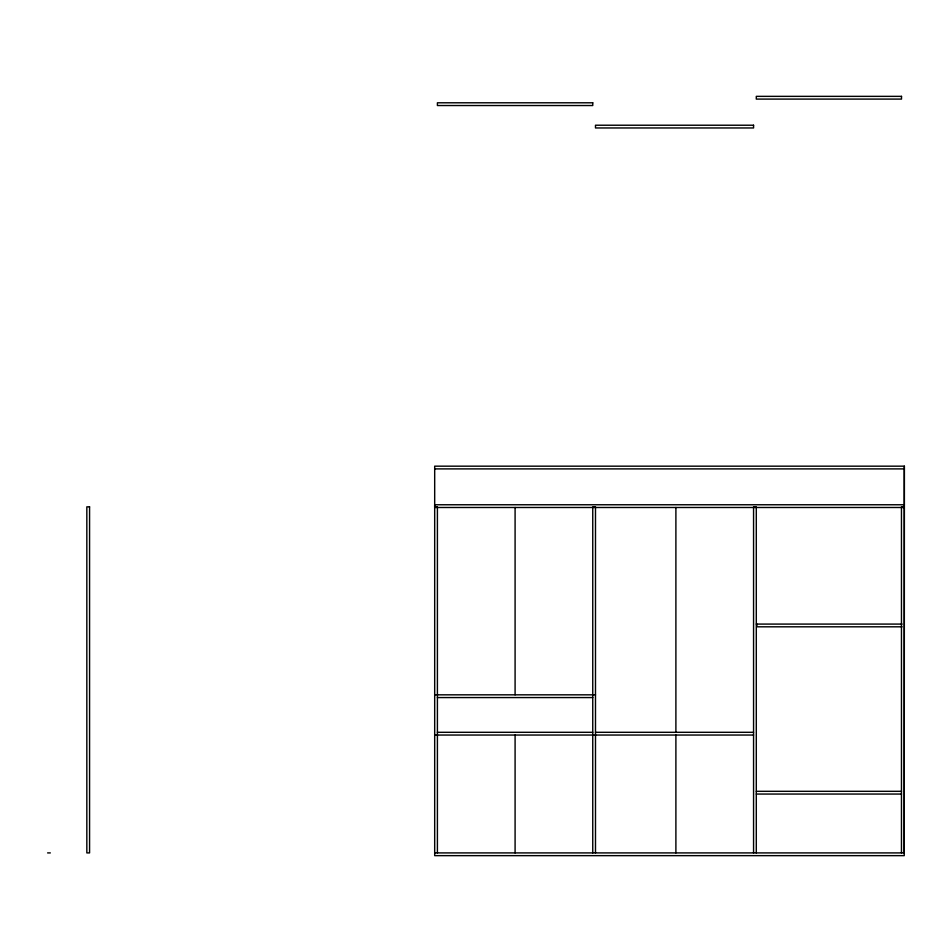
<?xml version="1.0" encoding="UTF-8"?>
<svg xmlns="http://www.w3.org/2000/svg" width="952" height="952" viewBox="0 0 952 952"><rect width="100%" height="100%" fill="white"/><g stroke="black" fill="none" stroke-linecap="round" stroke-linejoin="round"><path stroke-width="1.43" d="M904.281 466.171L904.233 855.646L434.683 855.646L434.683 466.171L904.4 466.171L904.233 852.909L434.683 852.909M904.233 507.487L434.683 507.487L434.683 504.762L904.4 504.762M434.683 468.896L904.4 468.896M434.683 506.845L437.408 506.845L437.408 852.909M904.186 506.845L901.461 506.845L901.461 852.909M756.281 624.084L902.079 624.084M902.079 626.809L756.923 626.809L756.923 624.084M434.683 694.829L595.488 694.829M437.408 697.566L592.751 697.566M437.408 732.302L592.751 732.302M595.488 732.302L753.567 732.302M434.683 735.039L753.567 735.039M756.293 791.314L901.508 791.314M756.293 794.051L901.508 794.051M47.6 852.909L50.337 852.909M756.293 852.909L756.293 506.845L753.567 506.845L753.567 852.909M675.896 507.487L675.896 732.302M675.896 735.039L675.896 852.909M595.488 852.909L595.488 506.845L592.751 506.845L592.751 852.909M515.091 507.487L515.091 694.829M515.091 735.039L515.091 852.909M901.508 96.354L756.293 96.354L756.293 99.091L901.508 99.091L901.508 96.354M592.751 102.792L437.408 102.792L437.408 105.529L592.751 105.529L592.751 102.792M753.567 125.224L595.488 125.224L595.488 127.961L753.567 127.961L753.567 125.224M89.571 506.845L86.834 506.845L86.834 852.909L89.571 852.909L89.571 506.845"/></g></svg>
